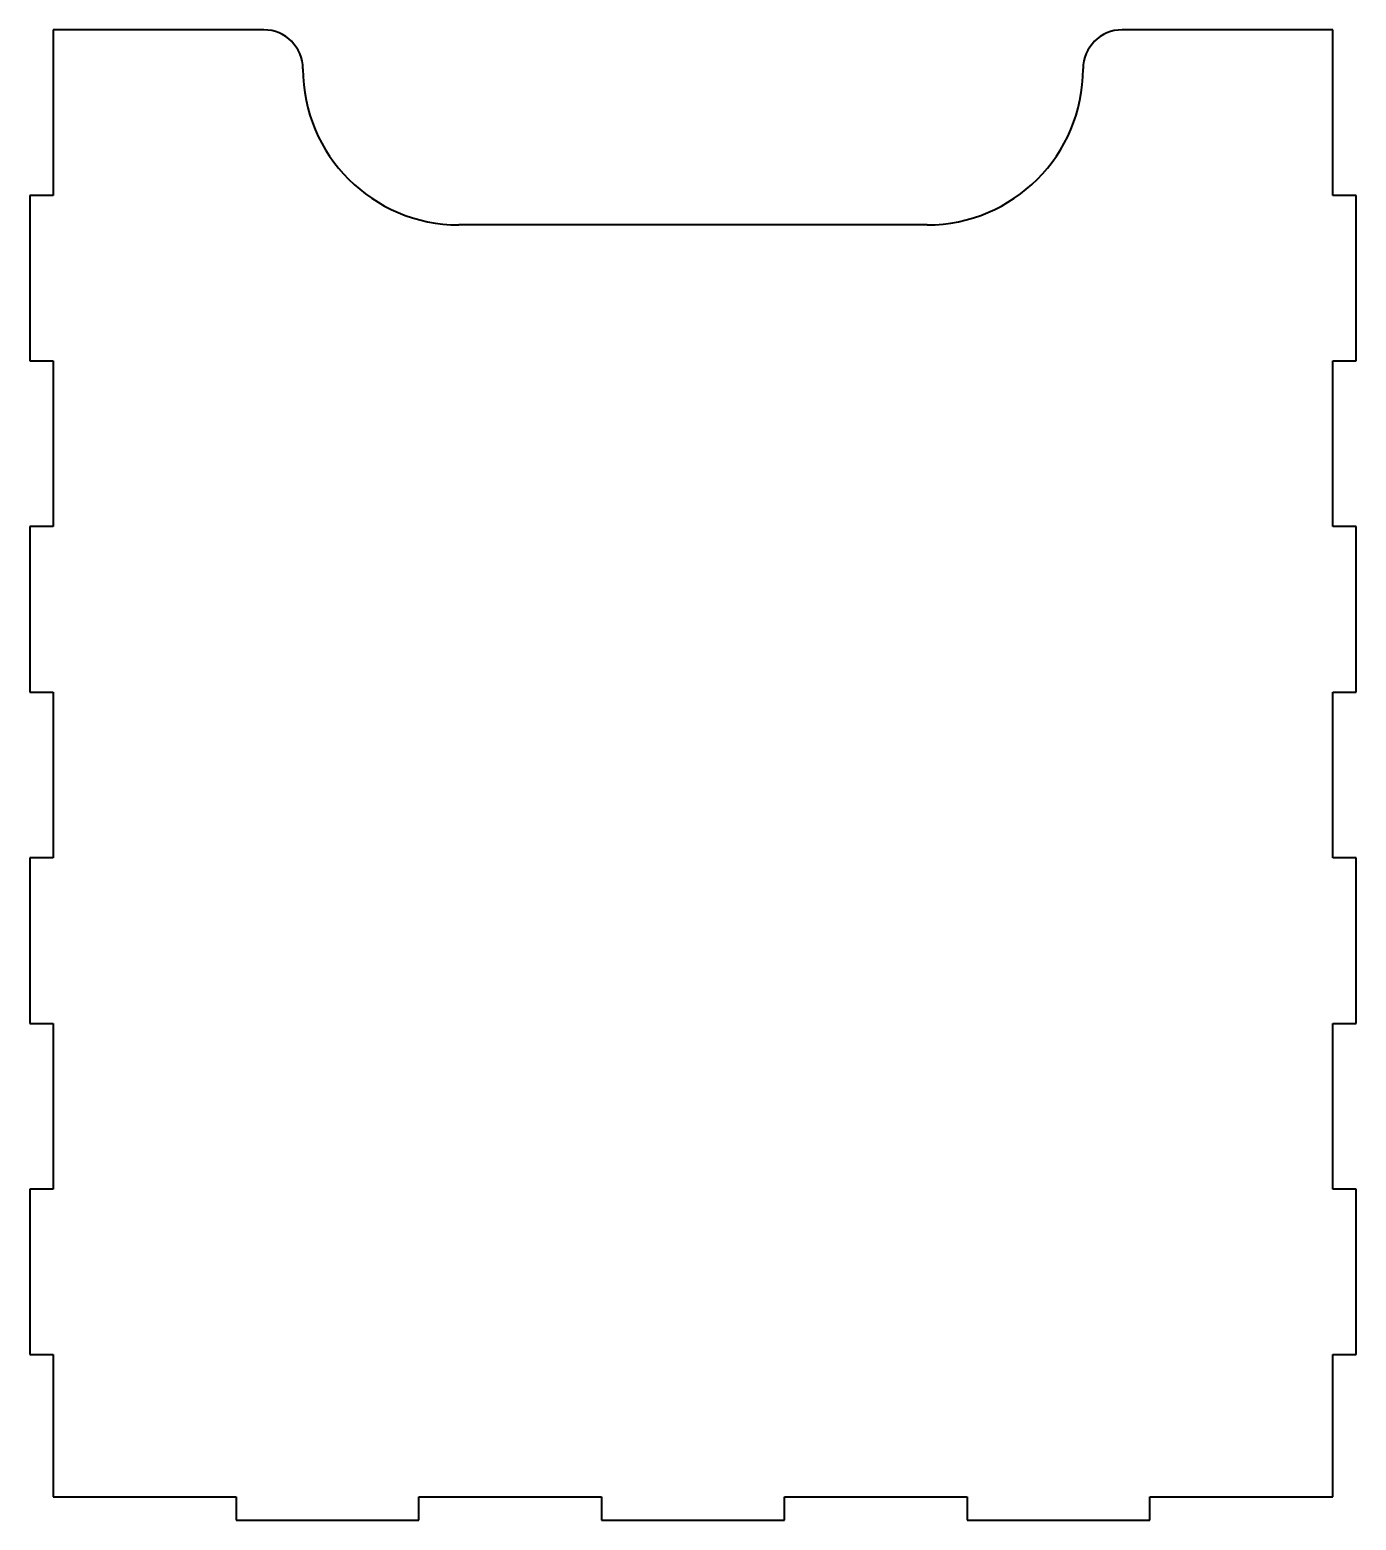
# Model space of a CAD drawing. Header units: millimetres. Extents: x -85 to 85, y -95 to 96.
import ezdxf

# ---------------------------------------------------------------- set-up
doc = ezdxf.new("R2010")
doc.units = ezdxf.units.MM
doc.layers.add('ModelSketch_Visible', color=7, linetype='Continuous', lineweight=40)

msp = doc.modelspace()

# ---------------------------------------------------------------- linework, layer by layer
at = {"layer": 'ModelSketch_Visible'}
for p, q in [((-82, 95.5), (-82, 74.28)), ((-55, 95.5), (-82, 95.5)), ((82, 95.5), (55, 95.5)), ((82, 74.28), (82, 95.5)), ((-85, 74.28), (-85, 53.06)), ((-82, 74.28), (-85, 74.28)), ((85, 74.28), (82, 74.28)), ((85, 53.06), (85, 74.28)), ((30, 70.5), (-30, 70.5)), ((-85, 53.06), (-82, 53.06)), ((-82, 53.06), (-82, 31.83)), ((82, 53.06), (85, 53.06)), ((82, 31.83), (82, 53.06)), ((-82, 31.83), (-85, 31.83)), ((-85, 31.83), (-85, 10.61)), ((85, 31.83), (82, 31.83)), ((85, 10.61), (85, 31.83)), ((-85, 10.61), (-82, 10.61)), ((-82, 10.61), (-82, -10.61)), ((82, 10.61), (85, 10.61)), ((82, -10.61), (82, 10.61)), ((-85, -10.61), (-85, -31.83)), ((-82, -10.61), (-85, -10.61)), ((85, -10.61), (82, -10.61)), ((85, -31.83), (85, -10.61)), ((-85, -31.83), (-82, -31.83)), ((-82, -31.83), (-82, -53.06)), ((82, -31.83), (85, -31.83)), ((82, -53.06), (82, -31.83)), ((-82, -53.06), (-85, -53.06)), ((-85, -53.06), (-85, -74.28)), ((85, -53.06), (82, -53.06)), ((85, -74.28), (85, -53.06)), ((-85, -74.28), (-82, -74.28)), ((-82, -74.28), (-82, -92.5)), ((82, -74.28), (85, -74.28)), ((82, -92.5), (82, -74.28)), ((-82, -92.5), (-58.57, -92.5)), ((-58.57, -92.5), (-58.57, -95.5)), ((-35.14, -95.5), (-35.14, -92.5)), ((-35.14, -92.5), (-11.71, -92.5)), ((-11.71, -92.5), (-11.71, -95.5)), ((11.71, -92.5), (35.14, -92.5)), ((11.71, -95.5), (11.71, -92.5)), ((35.14, -92.5), (35.14, -95.5)), ((58.57, -92.5), (82, -92.5)), ((58.57, -95.5), (58.57, -92.5)), ((-58.57, -95.5), (-35.14, -95.5)), ((-11.71, -95.5), (11.71, -95.5)), ((35.14, -95.5), (58.57, -95.5))]:
    msp.add_line(p, q, dxfattribs=at)
for centre, radius, start, end in [((-55, 90.5), 5, 0, 90), ((55, 90.5), 5, 90, 180), ((-30, 90.5), 20, 180, 270), ((30, 90.5), 20, 270, 0)]:
    msp.add_arc(centre, radius, start, end, dxfattribs=at)

doc.saveas('drawing.dxf')
